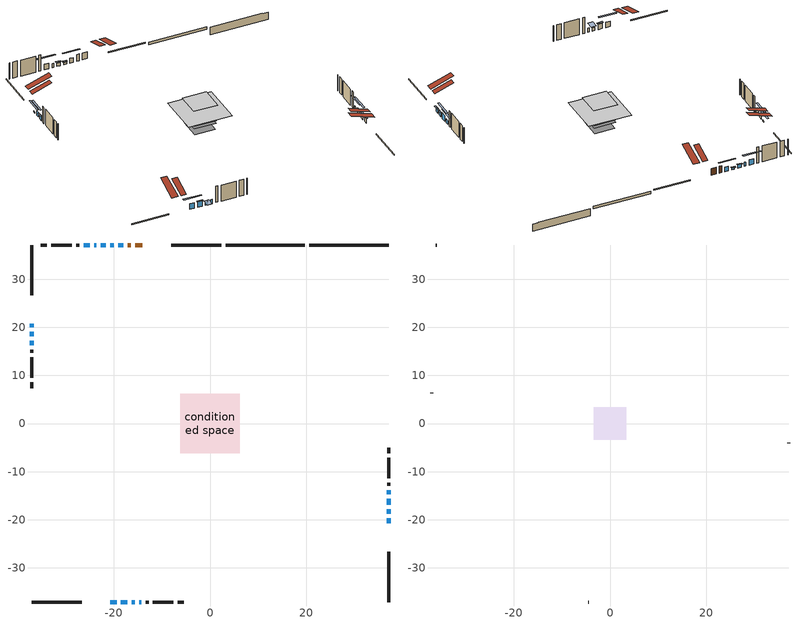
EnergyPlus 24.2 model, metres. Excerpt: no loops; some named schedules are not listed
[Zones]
conditioned space
 floor adiabatic (Floor2 construction): -3.08,-3.08 -3.08,3.08 3.08,3.08 3.08,-3.08 z0.76
 floor adiabatic (AdiabaticFloorConstruction): -6.13,-6.13 -6.13,6.13 6.13,6.13 6.13,-6.13 z3.2
 floor foundation (Slab1 construction): -2.89,-2.89 -2.89,2.89 2.89,2.89 2.89,-2.89 z-1.9
 floor foundation (Slab2 construction): -3.08,-3.08 -3.08,3.08 3.08,3.08 3.08,-3.08 z0
 wall outside (RimJoist1 construction): 2.31,37.09 -8.09,37.09 / -37.09,-37.09 -26.68,-37.09 / -37.09,37.09 -37.09,26.68 / 37.09,-37.09 37.09,-26.68 z0.76:1.06
 wall outside (AdiabaticWallConstruction 1): -14.08,37.09 -15.51,37.09 / -16.43,37.09 -17.14,37.09 z0.76:2.79
 wall outside (AdiabaticWallConstruction): 37.09,-20.7 37.09,-19.73 / 37.09,-18.8 37.09,-17.84 / -37.09,19.09 -37.09,18.12 / -37.09,17.19 -37.09,16.22 z0.76:2.13; -18.06,37.09 -19.03,37.09 z0.76:2.16; -19.96,37.09 -20.78,37.09 z0.76:1.37; -20.7,-37.09 -19.43,-37.09 / -18.5,-37.09 -17.23,-37.09 z0.76:2.41; -21.7,37.09 -22.72,37.09 z0.76:1.78; -37.09,20.7 -37.09,20.01 z0.76:1.12; -23.65,37.09 -24.07,37.09 / -14.71,-37.09 -14.29,-37.09 / 37.09,-14.66 37.09,-13.84 z0.76:1.98; -16.3,-37.09 -15.64,-37.09 z0.76:1.73; 37.09,-16.91 37.09,-15.59 z0.76:2.49; -24.99,37.09 -26.27,37.09 z0.76:2.44
 wall outside (Wall1 construction): -27.19,37.09 -27.78,37.09 / -13.36,-37.09 -12.78,-37.09 / -37.09,15.29 -37.09,14.71 / 37.09,-12.92 37.09,-12.33 z0.76:5.64
 wall outside (Wall2 construction): -28.71,37.09 -32.96,37.09 / -11.85,-37.09 -7.59,-37.09 / -37.09,13.78 -37.09,9.53 / 37.09,-11.4 37.09,-7.15 z0.76:5.64
 wall outside (Wall3 construction): -33.89,37.09 -35.12,37.09 / -6.66,-37.09 -5.44,-37.09 / -37.09,8.6 -37.09,7.37 / 37.09,-6.22 37.09,-4.99 z0.76:5.64
 wall foundation (FoundationWall1 construction): 20.63,37.09,-1.9 20.63,37.09,0.33 35.44,37.09,0.33 35.44,37.09,0.18 37.09,37.09,0.18 37.09,37.09,-1.9
 wall foundation (FoundationWall2 construction): 19.7,37.09 3.24,37.09 z0:0.76
 window (WindowConstruction): 37.09,-20.7 37.09,-19.73 z0.76:2.13
 window (WindowConstruction 6): -18.06,37.09 -19.03,37.09 z0.76:2.16
 window (WindowConstruction 7): -19.96,37.09 -20.77,37.09 z0.76:1.37
 window (WindowConstruction 8): -20.7,-37.09 -19.43,-37.09 z0.76:2.41
 window (WindowConstruction 9): -18.5,-37.09 -17.23,-37.09 z0.76:2.41
 window (WindowConstruction 10): 37.09,-18.8 37.09,-17.84 z0.76:2.13
 window (WindowConstruction 11): -21.7,37.09 -22.72,37.09 z0.76:1.77
 window (WindowConstruction 15): -37.09,20.7 -37.09,20.01 z0.76:1.12
 window (WindowConstruction 1): -37.09,19.08 -37.09,18.12 z0.76:2.13
 window (WindowConstruction 2): -37.09,17.19 -37.09,16.22 z0.76:2.13
 window (WindowConstruction 12): -23.65,37.09 -24.07,37.09 z0.76:1.98
 window (WindowConstruction 13): -16.3,-37.09 -15.64,-37.09 z0.76:1.73
 window (WindowConstruction 14): -14.71,-37.09 -14.29,-37.09 z0.76:1.98
 window (WindowConstruction 3): 37.09,-16.91 37.09,-15.59 z0.76:2.49
 window (WindowConstruction 4): 37.09,-14.66 37.09,-13.84 z0.76:1.98
 window (WindowConstruction 5): -24.99,37.09 -26.27,37.09 z0.76:2.44
 door (Door): -14.08,37.09 -15.51,37.09 z0.76:2.79
 door (Door 1): -16.43,37.09 -17.14,37.09 z0.76:2.79
 ceiling adiabatic (AdiabaticFloorConstruction): 6.13,-6.13 6.13,6.13 -6.13,6.13 -6.13,-6.13 z3.2
 roof outside (Roof2 construction): -13.15,37.09,5.64 -13.15,31.58,7.47 -11.7,31.58,7.47 -11.7,37.09,5.64; -21.63,-37.09,5.64 -21.63,-31.58,7.47 -23.08,-31.58,7.47 -23.08,-37.09,5.64; -37.09,21.63,5.64 -31.58,21.63,7.47 -31.58,23.08,7.47 -37.09,23.08,5.64; 37.09,-21.63,5.64 31.58,-21.63,7.47 31.58,-23.08,7.47 37.09,-23.08,5.64
attic - vented
 floor to conditioned space (Floor1 construction Reversed): -3.4,-3.4 -3.4,3.4 3.4,3.4 3.4,-3.4 z5.64
 wall outside (Wall4 construction): -36.05,37.09 -36.16,37.09 / -4.51,-37.09 -4.39,-37.09 / -37.09,6.44 -37.09,6.33 / 37.09,-4.06 37.09,-3.95 z0.76:5.64
 roof outside (Roof1 construction): -10.77,37.09,5.64 -10.77,30.46,7.85 -9.02,30.46,7.85 -9.02,37.09,5.64; -24.01,-37.09,5.64 -24.01,-30.46,7.85 -25.75,-30.46,7.85 -25.75,-37.09,5.64; -37.09,24.01,5.64 -30.46,24.01,7.85 -30.46,25.75,7.85 -37.09,25.75,5.64; 37.09,-24.01,5.64 30.46,-24.01,7.85 30.46,-25.75,7.85 37.09,-25.75,5.64
shading: 37.09,-19.53 37.09,-20.9 37.5,-20.9 37.5,-19.53 z2.33; -20.97,37.09 -16.13,37.09 -16.13,37.5 -20.97,37.5 z4.09; -20.98,37.09 -19.76,37.09 -19.76,37.5 -20.98,37.5 z1.57; -17.49,-37.09 -22.64,-37.09 -22.64,-37.5 -17.49,-37.5 z4.35; -17.03,-37.09 -18.7,-37.09 -18.7,-37.5 -17.03,-37.5 z2.61; 37.09,-17.64 37.09,-19 37.5,-19 37.5,-17.64 z2.33; -22.92,37.09 -21.5,37.09 -21.5,37.5 -22.92,37.5 z1.98; -37.09,18.07 -37.09,22.64 -37.5,22.64 -37.5,18.07 z3.06; -37.09,16.18 -37.09,21.02 -37.5,21.02 -37.5,16.18 z4.07; -37.09,16.02 -37.09,17.39 -37.5,17.39 -37.5,16.02 z2.33; -15.29,-37.09 -16.65,-37.09 -16.65,-39.12 -15.29,-39.12 z2.08; 37.09,-13.65 37.09,-18.85 37.5,-18.85 37.5,-13.65 z4.43; 37.09,-11.91 37.09,-16.6 37.5,-16.6 37.5,-11.91 z3.92; -28.2,37.09 -23.06,37.09 -23.06,37.5 -28.2,37.5 z4.37
[Building]
Building 1: Terrain=Suburbs
[Site:Location]
London AP_ON: Latitude {deg}=43.03; Longitude {deg}=-81.15; Time Zone {hr}=-5; Elevation {m}=278; Keep Site Location Information=Yes
[Site:GroundTemperature:Shallow]
3.98693, 1.93205, 1.76749, 2.74264, 6.6573, 10.5537, 13.9317, 16.0716, 16.2534, 14.513, 11.2211, 7.44421
[Site:WaterMainsTemperature]
Calculation Method=Schedule; Temperature Schedule=mains temperature schedule
[Material] Roughness=Rough; Thermal Absorptance=0.9
Name | Thickness {m} | Conductivity {W/m-K} | Density {kg/m3} | Specific Heat {J/kg-K} | Solar Absorptance | Visible Absorptance
asphalt or fiberglass shingles | 0.00635 | 0.162714 | 1121.4 | 1465.45 | 0.4 | 0.4
ceiling stud and cavity | 0.1397 | 0.0831627 | 65.682 | 1177.47 | 0.7 | 0.7
concrete 4.0 in. | 0.1016 | 1.803125 | 2242.8 | 837.4 | 0.7 | 0.7
concrete 8.0 in. | 0.2032 | 1.803125 | 2242.8 | 837.4 | 0.7 | 0.7
door material | 0.04445 | 0.053851 | 512.64 | 1214.23 | 0.7 | 0.7
door material 1 | 0.04445 | 0.188738 | 512.64 | 1214.23 | 0.7 | 0.7
exterior vertical ins | 0.00108814 | 0.029427 | 32.04 | 1214.23 | 0.7 | 0.7
floor covering | 0.0127 | 9.015625 | 54.468 | 1339.84 | 0.6 | 0.6
floor covering 1 | 0.0127 | 0.0433444 | 54.468 | 1339.84 | 0.6 | 0.6
floor rigid ins; wall rigid ins | 0.512978 | 0.029427 | 32.04 | 1214.23 | 0.7 | 0.7
floor stud and cavity | 0.0889 | 0.621767 | 50.32683 | 1063.81 | 0.7 | 0.7
floor stud and cavity 1 | 0.1397 | 1.75129 | 37.0049 | 1207.88 | 0.7 | 0.7
furniture material conditioned space 1 | 0.1524 | 0.115458 | 640.8 | 1214.23 | 0.6 | 0.6
gypsum board | 0.00254 | 0.160291 | 801 | 837.4 | 0.6 | 0.6
gypsum board 1 | 0.0127 | 0.160291 | 801 | 837.4 | 0.6 | 0.6
osb sheathing 0.5 in. | 0.0127 | 0.115458 | 512.64 | 1214.23 | 0.7 | 0.7
osb sheathing 0.75 in. | 0.01905 | 0.115458 | 512.64 | 1214.23 | 0.7 | 0.7
rim joist stud and cavity | 0.0508 | 0.194335 | 50.32683 | 1063.81 | 0.6 | 0.6
roof stud and cavity | 0.0889 | 0.696535 | 50.32683 | 1063.81 | 0.7 | 0.7
slab rigid ins | 0.0252857 | 0.029427 | 32.04 | 1214.23 | 0.7 | 0.7
wall stud and cavity | 0.1397 | 1.30083 | 139.0536 | 1170.24 | 0.7 | 0.7
wall stud and cavity 1 | 0.1397 | 1.417 | 139.0536 | 1170.24 | 0.7 | 0.7
wall stud and cavity 2 | 0.0889 | 0.210175 | 50.32683 | 1063.81 | 0.7 | 0.7
wall stud and cavity 3 | 0.0889 | 6.9971 | 50.32683 | 1063.81 | 0.6 | 0.6
wall stud and cavity 4 | 0.0889 | 0.380278 | 52.3479 | 1209.89 | 0.7 | 0.7
wall stud and cavity 5 | 0.0889 | 0.391764 | 83.0341 | 1211.67 | 0.7 | 0.7
wood siding | 0.0254 | 0.102417 | 544.68 | 1172.36 | 0.4 | 0.4
wood siding 1 | 0.00254 | 0.102417 | 544.68 | 1172.36 | 0.4 | 0.4
wood siding 2; wood siding 3; wood siding 4 | 0.0254 | 0.102417 | 544.68 | 1172.36 | 0.7 | 0.7
[WindowMaterial:SimpleGlazingSystem]
Name | U-Factor {W/m2-K} | Solar Heat Gain Coefficient
WindowMaterial | 2.37227 | 0.52
WindowMaterial 1 | 2.84638 | 0.67
WindowMaterial 10 | 3.06726 | 0.34
WindowMaterial 2 | 2.67491 | 0.5
WindowMaterial 3 | 2.367726 | 0.52
WindowMaterial 4 | 2.265522 | 0.38
WindowMaterial 5 | 2.847517 | 0.67
WindowMaterial 6 | 2.95653 | 0.6
WindowMaterial 7 | 2.95483 | 0.57
WindowMaterial 8 | 2.986628 | 0.6
WindowMaterial 9 | 5.43157 | 0.7
[Construction]
AdiabaticFloorConstruction: floor stud and cavity 1, floor rigid ins, osb sheathing 0.75 in., floor covering 1
AdiabaticWallConstruction: wood siding 3, wall rigid ins, wall stud and cavity 4, gypsum board 1
AdiabaticWallConstruction 1: wood siding 4, wall rigid ins, wall stud and cavity 4, gypsum board 1
Door: door material
Door 1: door material 1
Floor1 construction Reversed: gypsum board 1, ceiling stud and cavity
Floor2 construction: floor stud and cavity, floor covering
FoundationWall1 construction; FoundationWall2 construction: concrete 8.0 in.
furniture construction conditioned space 1: furniture material conditioned space 1
PartitionWallConstruction: gypsum board 1, wall stud and cavity 5, gypsum board 1
RimJoist1 construction: wood siding 2, rim joist stud and cavity
Roof1 construction: asphalt or fiberglass shingles
Roof2 construction: asphalt or fiberglass shingles, roof stud and cavity, gypsum board
Slab1 construction: concrete 4.0 in.
Slab2 construction: slab rigid ins, concrete 4.0 in.
Wall1 construction: wood siding, osb sheathing 0.5 in., wall stud and cavity, gypsum board 1
Wall2 construction: wood siding, osb sheathing 0.5 in., wall stud and cavity 1, gypsum board 1
Wall3 construction: wood siding 1, wall stud and cavity 2, gypsum board
Wall4 construction: wood siding 1, wall stud and cavity 3
WindowConstruction; WindowConstruction 1; WindowConstruction 10; WindowConstruction 2: WindowMaterial
WindowConstruction 11: WindowMaterial 7
WindowConstruction 12; WindowConstruction 14: WindowMaterial 8
WindowConstruction 13: WindowMaterial 9
WindowConstruction 15: WindowMaterial 10
WindowConstruction 3; WindowConstruction 5: WindowMaterial 1
WindowConstruction 4: WindowMaterial 2
WindowConstruction 6: WindowMaterial 3
WindowConstruction 7: WindowMaterial 4
WindowConstruction 8: WindowMaterial 5
WindowConstruction 9: WindowMaterial 6
[Zone] Multiplier=1; Part of Total Floor Area=Yes
Name | Volume {m3}
attic - vented | 16.5935
conditioned space | 354.2
[Space]
Name | Zone | Volume {m3}
attic - vented 1 | attic - vented | 16.5935
conditioned space 1 | conditioned space | 354.2
[ZoneInfiltration:EffectiveLeakageArea]
infil attic - vented 1: Zone or Space=attic - vented 1; Schedule=Always On Discrete; Effective Air Leakage Area {cm2}=2019.49; Stack Coefficient=0.000492713; Wind Coefficient=1.49974e-05
[ZoneMixing]
whole house fan mix: Zone or Space=attic - vented; Schedule=Always On Continuous; Design Flow Rate Calculation Method=Flow/Zone; Design Flow Rate {m3/s}=0; Source Zone or Space=conditioned space
[SurfaceProperty:ExposedFoundationPerimeter] Exposed Perimeter Calculation Method=TotalExposedPerimeter; Total Exposed Perimeter {m}=16.459
Slab1; Slab2
[InternalMass] Zone or ZoneList=conditioned space; Space or SpaceList=conditioned space 1
Name | Construction | Surface Area {m2}
furniture mass conditioned space 1 | furniture construction conditioned space 1 | 103.852
partition wall mass | PartitionWallConstruction | 221.79
[Lights]
interior lighting: Zone or ZoneList or Space or SpaceList=conditioned space 1; Schedule=interior lighting schedule; Design Level Calculation Method=LightingLevel; Lighting Level {W}=343.2; Return Air Fraction=0; Fraction Radiant=0.6; Fraction Visible=0.2; Fraction Replaceable=1
[People]
occupants: Zone or ZoneList or Space or SpaceList=conditioned space 1; Number of People Schedule=occupants schedule; Number of People Calculation Method=People; Number of People=3; Fraction Radiant=0.314171; Sensible Heat Fraction=0.56303; Activity Level Schedule=occupants activity schedule; Carbon Dioxide Generation Rate {m3/s-W}=0; Enable ASHRAE 55 Comfort Warnings=No; Mean Radiant Temperature Calculation Type=EnclosureAveraged
[ElectricEquipment] Zone or ZoneList or Space or SpaceList=conditioned space 1; Design Level Calculation Method=EquipmentLevel
Name | Schedule | Design Level {W} | Fraction Latent | Fraction Radiant | Fraction Lost
clothes dryer | clothes dryer schedule | 140.772 | 0.015 | 0.081 | 0.85
clothes washer | clothes washer schedule | 32.1985 | 0.03 | 0.162 | 0.7
cooking range | cooking range schedule | 215.147 | 0.08 | 0.432 | 0.2
dishwasher | dishwasher schedule | 66.8632 | 0.3 | 0.18 | 0.4
fridge | fridge schedule | 72.9452 | 0 | 0.6 | 0
mech vent bath fan 0 | mech vent bath fan 0 schedule | 50.2 | 0 | 0 | 1
mech vent house fan | mech vent house fan schedule | 0 | 0 | 0 | 1
mech vent house fan cfis | mech vent house fan cfis schedule | 0 | 0 | 0 | 0
misc plug loads | misc plug loads schedule | 494.7 | 0.045 | 0.513 | 0.1
whole house fan | Always On Discrete | 0 | 0 | 0 | 1
[OtherEquipment] Zone or ZoneList or Space or SpaceList=conditioned space 1; Design Level Calculation Method=EquipmentLevel
Name | Fuel Type | Schedule | Design Level {W} | Fraction Latent | Fraction Radiant | Fraction Lost
clothes dryer 1 | Electricity | clothes dryer schedule | 0 | 0.015 | 0.081 | 0.85
cooking range 1 | Electricity | cooking range schedule | 0 | 0.08 | 0.432 | 0.2
general water use latent | None | general water use schedule | 62.594 | 1 | 0 | 0
general water use sensible | None | general water use schedule | -61.6891 | 0 | 0.6 | 0
mech vent house fan latent load | None | Always On Discrete | 0 | 1 | 0 | 0
mech vent house fan sensible load | None | Always On Discrete | 0 | 0 | 0 | 0
water heater energy adjustment1 | NaturalGas | Always On Discrete | 0.01 | 0 | 0 | 1
[ZoneInfiltration:DesignFlowRate] Zone or ZoneList or Space or SpaceList=conditioned space 1; Schedule=Always On Discrete; Design Flow Rate Calculation Method=Flow/Zone; Design Flow Rate {m3/s}=0
infil flow; natural vent flow; whole house fan flow
[Foundation:Kiva] Initial Indoor Air Temperature {C}=18; Wall Depth Below Slab {m}=0.2032
Name | Wall Height Above Grade {m} | Custom Block Material Name 1 | Custom Block Depth 1 {m} | Custom Block X Position 1 {m} | Custom Block Z Position 1 {m}
Foundation Kiva 1 | 0.330007
Foundation Kiva 2 | 0.759988 | exterior vertical ins | 0.759988 | 0.2032 | 0
[Foundation:Kiva:Settings]
Soil Conductivity {W/m-K}=0.849921; Soil Density {kg/m3}=1842.3; Soil Specific Heat {J/kg-K}=418.7; Ground Solar Absorptivity=0.9; Ground Thermal Absorptivity=0.9; Ground Surface Roughness {m}=0.03; Far-Field Width {m}=40; Deep-Ground Boundary Condition=ZeroFlux; Deep-Ground Depth {m}=40; Minimum Cell Dimension {m}=0.2; Maximum Cell Growth Coefficient=3; Simulation Timestep=Timestep
[Exterior:Lights]
exterior lighting: Schedule=exterior lighting schedule; Design Level {W}=75.6
[Schedule:Constant]
Name | Hourly Value
Always On Continuous; mech vent house fan schedule; mech vent house fan cfis schedule; Always On Discrete | 1
occupants activity schedule | 117.228
fridge schedule | 0
[Schedule:Week:Daily]
interior lighting schedule Week Rule - Jan1-Jan27: interior lighting schedule day, interior lighting schedule day, interior lighting schedule day, interior lighting schedule day, interior lighting schedule day, interior lighting schedule day, interior lighting schedule day, interior lighting schedule default day, interior lighting schedule default day, interior lighting schedule default day, interior lighting schedule default day, interior lighting schedule default day
interior lighting schedule Week Rule - Jan28-Feb3: interior lighting schedule day, interior lighting schedule day, interior lighting schedule day, interior lighting schedule day, interior lighting schedule day 1, interior lighting schedule day 1, interior lighting schedule day 1, interior lighting schedule default day, interior lighting schedule default day, interior lighting schedule default day, interior lighting schedule default day, interior lighting schedule default day
interior lighting schedule Week Rule - Feb4-Feb24: interior lighting schedule day 1, interior lighting schedule day 1, interior lighting schedule day 1, interior lighting schedule day 1, interior lighting schedule day 1, interior lighting schedule day 1, interior lighting schedule day 1, interior lighting schedule default day, interior lighting schedule default day, interior lighting schedule default day, interior lighting schedule default day, interior lighting schedule default day
interior lighting schedule Week Rule - Feb25-Mar3: interior lighting schedule day 1, interior lighting schedule day 1, interior lighting schedule day 1, interior lighting schedule day 1, interior lighting schedule day 2, interior lighting schedule day 2, interior lighting schedule day 2, interior lighting schedule default day, interior lighting schedule default day, interior lighting schedule default day, interior lighting schedule default day, interior lighting schedule default day
interior lighting schedule Week Rule - Mar4-Mar31: interior lighting schedule day 2, interior lighting schedule day 2, interior lighting schedule day 2, interior lighting schedule day 2, interior lighting schedule day 2, interior lighting schedule day 2, interior lighting schedule day 2, interior lighting schedule default day, interior lighting schedule default day, interior lighting schedule default day, interior lighting schedule default day, interior lighting schedule default day
interior lighting schedule Week Rule - Apr1-Apr28: interior lighting schedule day 3, interior lighting schedule day 3, interior lighting schedule day 3, interior lighting schedule day 3, interior lighting schedule day 3, interior lighting schedule day 3, interior lighting schedule day 3, interior lighting schedule default day, interior lighting schedule default day, interior lighting schedule default day, interior lighting schedule default day, interior lighting schedule default day
interior lighting schedule Week Rule - Apr29-May5: interior lighting schedule day 3, interior lighting schedule day 3, interior lighting schedule day 4, interior lighting schedule day 4, interior lighting schedule day 4, interior lighting schedule day 4, interior lighting schedule day 4, interior lighting schedule default day, interior lighting schedule default day, interior lighting schedule default day, interior lighting schedule default day, interior lighting schedule default day
interior lighting schedule Week Rule - May6-May26: interior lighting schedule day 4, interior lighting schedule day 4, interior lighting schedule day 4, interior lighting schedule day 4, interior lighting schedule day 4, interior lighting schedule day 4, interior lighting schedule day 4, interior lighting schedule default day, interior lighting schedule default day, interior lighting schedule default day, interior lighting schedule default day, interior lighting schedule default day
interior lighting schedule Week Rule - May27-Jun2: interior lighting schedule day 4, interior lighting schedule day 4, interior lighting schedule day 4, interior lighting schedule day 4, interior lighting schedule day 4, interior lighting schedule day 5, interior lighting schedule day 5, interior lighting schedule default day, interior lighting schedule default day, interior lighting schedule default day, interior lighting schedule default day, interior lighting schedule default day
interior lighting schedule Week Rule - Jun3-Jun30: interior lighting schedule day 5, interior lighting schedule day 5, interior lighting schedule day 5, interior lighting schedule day 5, interior lighting schedule day 5, interior lighting schedule day 5, interior lighting schedule day 5, interior lighting schedule default day, interior lighting schedule default day, interior lighting schedule default day, interior lighting schedule default day, interior lighting schedule default day
interior lighting schedule Week Rule - Jul1-Jul28: interior lighting schedule day 6, interior lighting schedule day 6, interior lighting schedule day 6, interior lighting schedule day 6, interior lighting schedule day 6, interior lighting schedule day 6, interior lighting schedule day 6, interior lighting schedule default day, interior lighting schedule default day, interior lighting schedule default day, interior lighting schedule default day, interior lighting schedule default day
interior lighting schedule Week Rule - Jul29-Aug4: interior lighting schedule day 6, interior lighting schedule day 6, interior lighting schedule day 6, interior lighting schedule day 7, interior lighting schedule day 7, interior lighting schedule day 7, interior lighting schedule day 7, interior lighting schedule default day, interior lighting schedule default day, interior lighting schedule default day, interior lighting schedule default day, interior lighting schedule default day
interior lighting schedule Week Rule - Aug5-Aug25: interior lighting schedule day 7, interior lighting schedule day 7, interior lighting schedule day 7, interior lighting schedule day 7, interior lighting schedule day 7, interior lighting schedule day 7, interior lighting schedule day 7, interior lighting schedule default day, interior lighting schedule default day, interior lighting schedule default day, interior lighting schedule default day, interior lighting schedule default day
interior lighting schedule Week Rule - Aug26-Sep1: interior lighting schedule day 7, interior lighting schedule day 7, interior lighting schedule day 7, interior lighting schedule day 7, interior lighting schedule day 7, interior lighting schedule day 7, interior lighting schedule day 8, interior lighting schedule default day, interior lighting schedule default day, interior lighting schedule default day, interior lighting schedule default day, interior lighting schedule default day
interior lighting schedule Week Rule - Sep2-Sep29: interior lighting schedule day 8, interior lighting schedule day 8, interior lighting schedule day 8, interior lighting schedule day 8, interior lighting schedule day 8, interior lighting schedule day 8, interior lighting schedule day 8, interior lighting schedule default day, interior lighting schedule default day, interior lighting schedule default day, interior lighting schedule default day, interior lighting schedule default day
interior lighting schedule Week Rule - Sep30-Oct6: interior lighting schedule day 8, interior lighting schedule day 9, interior lighting schedule day 9, interior lighting schedule day 9, interior lighting schedule day 9, interior lighting schedule day 9, interior lighting schedule day 9, interior lighting schedule default day, interior lighting schedule default day, interior lighting schedule default day, interior lighting schedule default day, interior lighting schedule default day
interior lighting schedule Week Rule - Oct7-Oct27: interior lighting schedule day 9, interior lighting schedule day 9, interior lighting schedule day 9, interior lighting schedule day 9, interior lighting schedule day 9, interior lighting schedule day 9, interior lighting schedule day 9, interior lighting schedule default day, interior lighting schedule default day, interior lighting schedule default day, interior lighting schedule default day, interior lighting schedule default day
interior lighting schedule Week Rule - Oct28-Nov3: interior lighting schedule day 9, interior lighting schedule day 9, interior lighting schedule day 9, interior lighting schedule day 9, interior lighting schedule day 10, interior lighting schedule day 10, interior lighting schedule day 10, interior lighting schedule default day, interior lighting schedule default day, interior lighting schedule default day, interior lighting schedule default day, interior lighting schedule default day
interior lighting schedule Week Rule - Nov4-Nov24: interior lighting schedule day 10, interior lighting schedule day 10, interior lighting schedule day 10, interior lighting schedule day 10, interior lighting schedule day 10, interior lighting schedule day 10, interior lighting schedule day 10, interior lighting schedule default day, interior lighting schedule default day, interior lighting schedule default day, interior lighting schedule default day, interior lighting schedule default day
interior lighting schedule Week Rule - Nov25-Dec1: interior lighting schedule day 10, interior lighting schedule day 10, interior lighting schedule day 10, interior lighting schedule day 10, interior lighting schedule day 10, interior lighting schedule day 10, interior lighting schedule day 11, interior lighting schedule default day, interior lighting schedule default day, interior lighting schedule default day, interior lighting schedule default day, interior lighting schedule default day
interior lighting schedule Week Rule - Dec2-Dec31: interior lighting schedule day 11, interior lighting schedule day 11, interior lighting schedule day 11, interior lighting schedule day 11, interior lighting schedule day 11, interior lighting schedule day 11, interior lighting schedule day 11, interior lighting schedule default day, interior lighting schedule default day, interior lighting schedule default day, interior lighting schedule default day, interior lighting schedule default day
occupants schedule Week Rule - Jan1-Dec31: occupants schedule day, occupants schedule day, occupants schedule day, occupants schedule day, occupants schedule day, occupants schedule day, occupants schedule day, occupants schedule default day, occupants schedule default day, occupants schedule default day, occupants schedule default day, occupants schedule default day
clothes dryer schedule Week Rule - Jan1-Dec31: clothes dryer schedule day, clothes dryer schedule day, clothes dryer schedule day, clothes dryer schedule day, clothes dryer schedule day, clothes dryer schedule day, clothes dryer schedule day, clothes dryer schedule default day, clothes dryer schedule default day, clothes dryer schedule default day, clothes dryer schedule default day, clothes dryer schedule default day
clothes washer schedule Week Rule - Jan1-Dec31: clothes washer schedule day, clothes washer schedule day, clothes washer schedule day, clothes washer schedule day, clothes washer schedule day, clothes washer schedule day, clothes washer schedule day, clothes washer schedule default day, clothes washer schedule default day, clothes washer schedule default day, clothes washer schedule default day, clothes washer schedule default day
cooking range schedule Week Rule - Jan1-Dec31: cooking range schedule day, cooking range schedule day, cooking range schedule day, cooking range schedule day, cooking range schedule day, cooking range schedule day, cooking range schedule day, cooking range schedule default day, cooking range schedule default day, cooking range schedule default day, cooking range schedule default day, cooking range schedule default day
dishwasher schedule Week Rule - Jan1-Dec31: dishwasher schedule day, dishwasher schedule day, dishwasher schedule day, dishwasher schedule day, dishwasher schedule day, dishwasher schedule day, dishwasher schedule day, dishwasher schedule default day, dishwasher schedule default day, dishwasher schedule default day, dishwasher schedule default day, dishwasher schedule default day
mech vent bath fan 0 schedule Week Rule - Jan1-Dec31: mech vent bath fan 0 schedule day, mech vent bath fan 0 schedule day, mech vent bath fan 0 schedule day, mech vent bath fan 0 schedule day, mech vent bath fan 0 schedule day, mech vent bath fan 0 schedule day, mech vent bath fan 0 schedule day, mech vent bath fan 0 schedule default day, mech vent bath fan 0 schedule default day, mech vent bath fan 0 schedule default day, mech vent bath fan 0 schedule default day, mech vent bath fan 0 schedule default day
misc plug loads schedule Week Rule - Jan1-Dec31: misc plug loads schedule day, misc plug loads schedule day, misc plug loads schedule day, misc plug loads schedule day, misc plug loads schedule day, misc plug loads schedule day, misc plug loads schedule day, misc plug loads schedule default day, misc plug loads schedule default day, misc plug loads schedule default day, misc plug loads schedule default day, misc plug loads schedule default day
general water use schedule Week Rule - Jan1-Dec31: general water use schedule day, general water use schedule day, general water use schedule day, general water use schedule day, general water use schedule day, general water use schedule day, general water use schedule day, general water use schedule default day, general water use schedule default day, general water use schedule default day, general water use schedule default day, general water use schedule default day
exterior lighting schedule Week Rule - Jan1-Jan27: exterior lighting schedule day, exterior lighting schedule day, exterior lighting schedule day, exterior lighting schedule day, exterior lighting schedule day, exterior lighting schedule day, exterior lighting schedule day, exterior lighting schedule default day, exterior lighting schedule default day, exterior lighting schedule default day, exterior lighting schedule default day, exterior lighting schedule default day
exterior lighting schedule Week Rule - Jan28-Feb3: exterior lighting schedule day, exterior lighting schedule day, exterior lighting schedule day, exterior lighting schedule day, exterior lighting schedule day 1, exterior lighting schedule day 1, exterior lighting schedule day 1, exterior lighting schedule default day, exterior lighting schedule default day, exterior lighting schedule default day, exterior lighting schedule default day, exterior lighting schedule default day
exterior lighting schedule Week Rule - Feb4-Feb24: exterior lighting schedule day 1, exterior lighting schedule day 1, exterior lighting schedule day 1, exterior lighting schedule day 1, exterior lighting schedule day 1, exterior lighting schedule day 1, exterior lighting schedule day 1, exterior lighting schedule default day, exterior lighting schedule default day, exterior lighting schedule default day, exterior lighting schedule default day, exterior lighting schedule default day
exterior lighting schedule Week Rule - Feb25-Mar3: exterior lighting schedule day 1, exterior lighting schedule day 1, exterior lighting schedule day 1, exterior lighting schedule day 1, exterior lighting schedule day 2, exterior lighting schedule day 2, exterior lighting schedule day 2, exterior lighting schedule default day, exterior lighting schedule default day, exterior lighting schedule default day, exterior lighting schedule default day, exterior lighting schedule default day
exterior lighting schedule Week Rule - Mar4-Mar31: exterior lighting schedule day 2, exterior lighting schedule day 2, exterior lighting schedule day 2, exterior lighting schedule day 2, exterior lighting schedule day 2, exterior lighting schedule day 2, exterior lighting schedule day 2, exterior lighting schedule default day, exterior lighting schedule default day, exterior lighting schedule default day, exterior lighting schedule default day, exterior lighting schedule default day
exterior lighting schedule Week Rule - Apr1-Apr28: exterior lighting schedule day 3, exterior lighting schedule day 3, exterior lighting schedule day 3, exterior lighting schedule day 3, exterior lighting schedule day 3, exterior lighting schedule day 3, exterior lighting schedule day 3, exterior lighting schedule default day, exterior lighting schedule default day, exterior lighting schedule default day, exterior lighting schedule default day, exterior lighting schedule default day
exterior lighting schedule Week Rule - Apr29-May5: exterior lighting schedule day 3, exterior lighting schedule day 3, exterior lighting schedule day 4, exterior lighting schedule day 4, exterior lighting schedule day 4, exterior lighting schedule day 4, exterior lighting schedule day 4, exterior lighting schedule default day, exterior lighting schedule default day, exterior lighting schedule default day, exterior lighting schedule default day, exterior lighting schedule default day
exterior lighting schedule Week Rule - May6-May26: exterior lighting schedule day 4, exterior lighting schedule day 4, exterior lighting schedule day 4, exterior lighting schedule day 4, exterior lighting schedule day 4, exterior lighting schedule day 4, exterior lighting schedule day 4, exterior lighting schedule default day, exterior lighting schedule default day, exterior lighting schedule default day, exterior lighting schedule default day, exterior lighting schedule default day
exterior lighting schedule Week Rule - May27-Jun2: exterior lighting schedule day 4, exterior lighting schedule day 4, exterior lighting schedule day 4, exterior lighting schedule day 4, exterior lighting schedule day 4, exterior lighting schedule day 5, exterior lighting schedule day 5, exterior lighting schedule default day, exterior lighting schedule default day, exterior lighting schedule default day, exterior lighting schedule default day, exterior lighting schedule default day
exterior lighting schedule Week Rule - Jun3-Jun30: exterior lighting schedule day 5, exterior lighting schedule day 5, exterior lighting schedule day 5, exterior lighting schedule day 5, exterior lighting schedule day 5, exterior lighting schedule day 5, exterior lighting schedule day 5, exterior lighting schedule default day, exterior lighting schedule default day, exterior lighting schedule default day, exterior lighting schedule default day, exterior lighting schedule default day
exterior lighting schedule Week Rule - Jul1-Jul28: exterior lighting schedule day 6, exterior lighting schedule day 6, exterior lighting schedule day 6, exterior lighting schedule day 6, exterior lighting schedule day 6, exterior lighting schedule day 6, exterior lighting schedule day 6, exterior lighting schedule default day, exterior lighting schedule default day, exterior lighting schedule default day, exterior lighting schedule default day, exterior lighting schedule default day
exterior lighting schedule Week Rule - Jul29-Aug4: exterior lighting schedule day 6, exterior lighting schedule day 6, exterior lighting schedule day 6, exterior lighting schedule day 7, exterior lighting schedule day 7, exterior lighting schedule day 7, exterior lighting schedule day 7, exterior lighting schedule default day, exterior lighting schedule default day, exterior lighting schedule default day, exterior lighting schedule default day, exterior lighting schedule default day
[Schedule:Year]
interior lighting schedule: interior lighting schedule Week Rule - Jan1-Jan27, 1, 1, 1, 27, interior lighting schedule Week Rule - Jan28-Feb3, 1, 28, 2, 3, interior lighting schedule Week Rule - Feb4-Feb24, 2, 4, 2, 24, interior lighting schedule Week Rule - Feb25-Mar3, 2, 25, 3, 3, interior lighting schedule Week Rule - Mar4-Mar31, 3, 4, 3, 31, interior lighting schedule Week Rule - Apr1-Apr28, 4, 1, 4, 28, interior lighting schedule Week Rule - Apr29-May5, 4, 29, 5, 5, interior lighting schedule Week Rule - May6-May26, 5, 6, 5, 26, interior lighting schedule Week Rule - May27-Jun2, 5, 27, 6, 2, interior lighting schedule Week Rule - Jun3-Jun30, 6, 3, 6, 30, interior lighting schedule Week Rule - Jul1-Jul28, 7, 1, 7, 28, interior lighting schedule Week Rule - Jul29-Aug4, 7, 29, 8, 4, interior lighting schedule Week Rule - Aug5-Aug25, 8, 5, 8, 25, interior lighting schedule Week Rule - Aug26-Sep1, 8, 26, 9, 1, interior lighting schedule Week Rule - Sep2-Sep29, 9, 2, 9, 29, interior lighting schedule Week Rule - Sep30-Oct6, 9, 30, 10, 6, interior lighting schedule Week Rule - Oct7-Oct27, 10, 7, 10, 27, interior lighting schedule Week Rule - Oct28-Nov3, 10, 28, 11, 3, interior lighting schedule Week Rule - Nov4-Nov24, 11, 4, 11, 24, interior lighting schedule Week Rule - Nov25-Dec1, 11, 25, 12, 1, interior lighting schedule Week Rule - Dec2-Dec31, 12, 2, 12, 31
occupants schedule: occupants schedule Week Rule - Jan1-Dec31, 1, 1, 12, 31
clothes dryer schedule: clothes dryer schedule Week Rule - Jan1-Dec31, 1, 1, 12, 31
clothes washer schedule: clothes washer schedule Week Rule - Jan1-Dec31, 1, 1, 12, 31
cooking range schedule: cooking range schedule Week Rule - Jan1-Dec31, 1, 1, 12, 31
dishwasher schedule: dishwasher schedule Week Rule - Jan1-Dec31, 1, 1, 12, 31
mech vent bath fan 0 schedule: mech vent bath fan 0 schedule Week Rule - Jan1-Dec31, 1, 1, 12, 31
misc plug loads schedule: misc plug loads schedule Week Rule - Jan1-Dec31, 1, 1, 12, 31
general water use schedule: general water use schedule Week Rule - Jan1-Dec31, 1, 1, 12, 31
exterior lighting schedule: exterior lighting schedule Week Rule - Jan1-Jan27, 1, 1, 1, 27, exterior lighting schedule Week Rule - Jan28-Feb3, 1, 28, 2, 3, exterior lighting schedule Week Rule - Feb4-Feb24, 2, 4, 2, 24, exterior lighting schedule Week Rule - Feb25-Mar3, 2, 25, 3, 3, exterior lighting schedule Week Rule - Mar4-Mar31, 3, 4, 3, 31, exterior lighting schedule Week Rule - Apr1-Apr28, 4, 1, 4, 28, exterior lighting schedule Week Rule - Apr29-May5, 4, 29, 5, 5, exterior lighting schedule Week Rule - May6-May26, 5, 6, 5, 26, exterior lighting schedule Week Rule - May27-Jun2, 5, 27, 6, 2, exterior lighting schedule Week Rule - Jun3-Jun30, 6, 3, 6, 30, exterior lighting schedule Week Rule - Jul1-Jul28, 7, 1, 7, 28, exterior lighting schedule Week Rule - Jul29-Aug4, 7, 29, 8, 4, exterior lighting schedule Week Rule - Aug5-Aug25, 8, 5, 8, 25, exterior lighting schedule Week Rule - Aug26-Sep1, 8, 26, 9, 1, exterior lighting schedule Week Rule - Sep2-Sep29, 9, 2, 9, 29, exterior lighting schedule Week Rule - Sep30-Oct6, 9, 30, 10, 6, exterior lighting schedule Week Rule - Oct7-Oct27, 10, 7, 10, 27, exterior lighting schedule Week Rule - Oct28-Nov3, 10, 28, 11, 3, exterior lighting schedule Week Rule - Nov4-Nov24, 11, 4, 11, 24, exterior lighting schedule Week Rule - Nov25-Dec1, 11, 25, 12, 1, exterior lighting schedule Week Rule - Dec2-Dec31, 12, 2, 12, 31
[Schedule:Compact]
mains temperature schedule: Through: 01/01, For: AllDays, Until: 24:00, 7.96722, Through: 01/02, For: AllDays, Until: 24:00, 7.89722, Through: 01/03, For: AllDays, Until: 24:00, 7.82778, Through: 01/04, For: AllDays, Until: 24:00, 7.76, Through: 01/05, For: AllDays, Until: 24:00, 7.69333, Through: 01/06, For: AllDays, Until: 24:00, 7.62778, Through: 01/07, For: AllDays, Until: 24:00, 7.56389, Through: 01/08, For: AllDays, Until: 24:00, 7.50167, Through: 01/09, For: AllDays, Until: 24:00, 7.44056, Through: 01/10, For: AllDays, Until: 24:00, 7.38056, Through: 01/11, For: AllDays, Until: 24:00, 7.32222, Through: 01/12, For: AllDays, Until: 24:00, 7.26556, Through: 01/13, For: AllDays, Until: 24:00, 7.21, Through: 01/14, For: AllDays, Until: 24:00, 7.15556, Through: 01/15, For: AllDays, Until: 24:00, 7.10333, Through: 01/16, For: AllDays, Until: 24:00, 7.05222, Through: 01/17, For: AllDays, Until: 24:00, 7.00278, Through: 01/18, For: AllDays, Until: 24:00, 6.955, Through: 01/19, For: AllDays, Until: 24:00, 6.90833, Through: 01/20, For: AllDays, Until: 24:00, 6.86389, Through: 01/21, For: AllDays, Until: 24:00, 6.82056, Through: 01/22, For: AllDays, Until: 24:00, 6.77889, Through: 01/23, For: AllDays, Until: 24:00, 6.73889, Through: 01/24, For: AllDays, Until: 24:00, 6.7, Through: 01/25, For: AllDays, Until: 24:00, 6.66333, Through: 01/26, For: AllDays, Until: 24:00, 6.62833, Through: 01/27, For: AllDays, Until: 24:00, 6.59444, Through: 01/28, For: AllDays, Until: 24:00, 6.56278, Through: 01/29, For: AllDays, Until: 24:00, 6.53222, Through: 01/30, For: AllDays, Until: 24:00, 6.50389, Through: 01/31, For: AllDays, Until: 24:00, 6.47722, Through: 02/01, For: AllDays, Until: 24:00, 6.45167, Through: 02/02, For: AllDays, Until: 24:00, 6.42833, Through: 02/03, For: AllDays, Until: 24:00, 6.40667, Through: 02/04, For: AllDays, Until: 24:00, 6.38611, Through: 02/05, For: AllDays, Until: 24:00, 6.36778, Through: 02/06, For: AllDays, Until: 24:00, 6.35111, Through: 02/07, For: AllDays, Until: 24:00, 6.33611, Through: 02/08, For: AllDays, Until: 24:00, 6.32333, Through: 02/09, For: AllDays, Until: 24:00, 6.31167, Through: 02/10, For: AllDays, Until: 24:00, 6.30222, Through: 02/11, For: AllDays, Until: 24:00, 6.29389, Through: 02/12, For: AllDays, Until: 24:00, 6.28778, Through: 02/13, For: AllDays, Until: 24:00, 6.28333, Through: 02/14, For: AllDays, Until: 24:00, 6.28056, Through: 02/15, For: AllDays, Until: 24:00, 6.27944, Through: 02/16, For: AllDays, Until: 24:00, 6.28, Through: 02/17, For: AllDays, Until: 24:00, 6.28278, Through: 02/18, For: AllDays, Until: 24:00, 6.28722, Through: 02/19, For: AllDays, Until: 24:00, 6.29278, Through: 02/20, For: AllDays, Until: 24:00, 6.30056, Through: 02/21, For: AllDays, Until: 24:00, 6.31, Through: 02/22, For: AllDays, Until: 24:00, 6.32111, Through: 02/23, For: AllDays, Until: 24:00, 6.33444, Through: 02/24, For: AllDays, Until: 24:00, 6.34889, Through: 02/25, For: AllDays, Until: 24:00, 6.36556, Through: 02/26, For: AllDays, Until: 24:00, 6.38333, Through: 02/27, For: AllDays, Until: 24:00, 6.40333, Through: 02/28, For: AllDays, Until: 24:00, 6.425, Through: 03/01, For: AllDays, Until: 24:00, 6.44833, Through: 03/02, For: AllDays, Until: 24:00, 6.47278, Through: 03/03, For: AllDays, Until: 24:00, 6.49944, Through: 03/04, For: AllDays, Until: 24:00, 6.52778, Through: 03/05, For: AllDays, Until: 24:00, 6.55778, Through: 03/06, For: AllDays, Until: 24:00, 6.58944, Through: 03/07, For: AllDays, Until: 24:00, 6.62278, Through: 03/08, For: AllDays, Until: 24:00, 6.65778, Through: 03/09, For: AllDays, Until: 24:00, 6.69444, Through: 03/10, For: AllDays, Until: 24:00, 6.73278, Through: 03/11, For: AllDays, Until: 24:00, 6.77278, Through: 03/12, For: AllDays, Until: 24:00, 6.81389, Through: 03/13, For: AllDays, Until: 24:00, 6.85722, Through: 03/14, For: AllDays, Until: 24:00, 6.90167, Through: 03/15, For: AllDays, Until: 24:00, 6.94778, Through: 03/16, For: AllDays, Until: 24:00, 6.99556, Through: 03/17, For: AllDays, Until: 24:00, 7.045, Through: 03/18, For: AllDays, Until: 24:00, 7.09556, Through: 03/19, For: AllDays, Until: 24:00, 7.14778, Through: 03/20, For: AllDays, Until: 24:00, 7.20167, Through: 03/21, For: AllDays, Until: 24:00, 7.25667, Through: 03/22, For: AllDays, Until: 24:00, 7.31333, Through: 03/23, For: AllDays, Until: 24:00, 7.37167, Through: 03/24, For: AllDays, Until: 24:00, 7.43111, Through: 03/25, For: AllDays, Until: 24:00, 7.49222, Through: 03/26, For: AllDays, Until: 24:00, 7.55444, Through: 03/27, For: AllDays, Until: 24:00, 7.61833, Through: 03/28, For: AllDays, Until: 24:00, 7.68333, Through: 03/29, For: AllDays, Until: 24:00, 7.74944, Through: 03/30, For: AllDays, Until: 24:00, 7.81722, Through: 03/31, For: AllDays, Until: 24:00, 7.88667, Through: 04/01, For: AllDays, Until: 24:00, 7.95667, Through: 04/02, For: AllDays, Until: 24:00, 8.02833, Through: 04/03, For: AllDays, Until: 24:00, 8.10111, Through: 04/04, For: AllDays, Until: 24:00, 8.175, Through: 04/05, For: AllDays, Until: 24:00, 8.25, Through: 04/06, For: AllDays, Until: 24:00, 8.32667, Through: 04/07, For: AllDays, Until: 24:00, 8.40389, Through: 04/08, For: AllDays, Until: 24:00, 8.48278, Through: 04/09, For: AllDays, Until: 24:00, 8.56222, Through: 04/10, For: AllDays, Until: 24:00, 8.64278, Through: 04/11, For: AllDays, Until: 24:00, 8.725, Through: 04/12, For: AllDays, Until: 24:00, 8.80778, Through: 04/13, For: AllDays, Until: 24:00, 8.89167, Through: 04/14, For: AllDays, Until: 24:00, 8.97611, Through: 04/15, For: AllDays, Until: 24:00, 9.06167, Through: 04/16, For: AllDays, Until: 24:00, 9.14833, Through: 04/17, For: AllDays, Until: 24:00, 9.23611, Through: 04/18, For: AllDays, Until: 24:00, 9.32444, Through: 04/19, For: AllDays, Until: 24:00, 9.41389, Through: 04/20, For: AllDays, Until: 24:00, 9.50389, Through: 04/21, For: AllDays, Until: 24:00, 9.595, Through: 04/22, For: AllDays, Until: 24:00, 9.68667, Through: 04/23, For: AllDays, Until: 24:00, 9.77889, Through: 04/24, For: AllDays, Until: 24:00, 9.87222, Through: 04/25, For: AllDays, Until: 24:00, 9.96556, Through: 04/26, For: AllDays, Until: 24:00, 10.06, Through: 04/27, For: AllDays, Until: 24:00, 10.1556, Through: 04/28, For: AllDays, Until: 24:00, 10.2511, Through: 04/29, For: AllDays, Until: 24:00, 10.3472, Through: 04/30, For: AllDays, Until: 24:00, 10.4439, Through: 05/01, For: AllDays, Until: 24:00, 10.5411, Through: 05/02, For: AllDays, Until: 24:00, 10.6389, Through: 05/03, For: AllDays, Until: 24:00, 10.7372, Through: 05/04, For: AllDays, Until: 24:00, 10.8361, Through: 05/05, For: AllDays, Until: 24:00, 10.935, Through: 05/06, For: AllDays, Until: 24:00, 11.0344, Through: 05/07, For: AllDays, Until: 24:00, 11.1344, Through: 05/08, For: AllDays, Until: 24:00, 11.2344, Through: 05/09, For: AllDays, Until: 24:00, 11.335, Through: 05/10, For: AllDays, Until: 24:00, 11.4356, Through: 05/11, For: AllDays, Until: 24:00, 11.5361, Through: 05/12, For: AllDays, Until: 24:00, 11.6372, Through: 05/13, For: AllDays, Until: 24:00, 11.7383, Through: 05/14, For: AllDays, Until: 24:00, 11.84, Through: 05/15, For: AllDays, Until: 24:00, 11.9411, Through: 05/16, For: AllDays, Until: 24:00, 12.0428, Through: 05/17, For: AllDays, Until: 24:00, 12.1444, Through: 05/18, For: AllDays, Until: 24:00, 12.2456, Through: 05/19, For: AllDays, Until: 24:00, 12.3472, Through: 05/20, For: AllDays, Until: 24:00, 12.4489, Through: 05/21, For: AllDays, Until: 24:00, 12.55, Through: 05/22, For: AllDays, Until: 24:00, 12.6517, Through: 05/23, For: AllDays, Until: 24:00, 12.7528, Through: 05/24, For: AllDays, Until: 24:00, 12.8533, Through: 05/25, For: AllDays, Until: 24:00, 12.9544, Through: 05/26, For: AllDays, Until: 24:00, 13.055, Through: 05/27, For: AllDays, Until: 24:00, 13.155, Through: 05/28, For: AllDays, Until: 24:00, 13.255, Through: 05/29, For: AllDays, Until: 24:00, 13.355, Through: 05/30, For: AllDays, Until: 24:00, 13.4539, Through: 05/31, For: AllDays, Until: 24:00, 13.5533, Through: 06/01, For: AllDays, Until: 24:00, 13.6517, Through: 06/02, For: AllDays, Until: 24:00, 13.75, Through: 06/03, For: AllDays, Until: 24:00, 13.8472, Through: 06/04, For: AllDays, Until: 24:00, 13.9444, Through: 06/05, For: AllDays, Until: 24:00, 14.0411, Through: 06/06, For: AllDays, Until: 24:00, 14.1372, Through: 06/07, For: AllDays, Until: 24:00, 14.2328, Through: 06/08, For: AllDays, Until: 24:00, 14.3278, Through: 06/09, For: AllDays, Until: 24:00, 14.4217, Through: 06/10, For: AllDays, Until: 24:00, 14.5156, Through: 06/11, For: AllDays, Until: 24:00, 14.6083, Through: 06/12, For: AllDays, Until: 24:00, 14.7006, Through: 06/13, For: AllDays, Until: 24:00, 14.7922, Through: 06/14, For: AllDays, Until: 24:00, 14.8828, Through: 06/15, For: AllDays, Until: 24:00, 14.9728, Through: 06/16, For: AllDays, Until: 24:00, 15.0617, Through: 06/17, For: AllDays, Until: 24:00, 15.15, Through: 06/18, For: AllDays, Until: 24:00, 15.2372, Through: 06/19, For: AllDays, Until: 24:00, 15.3233, Through: 06/20, For: AllDays, Until: 24:00, 15.4089, Through: 06/21, For: AllDays, Until: 24:00, 15.4933, Through: 06/22, For: AllDays, Until: 24:00, 15.5772, Through: 06/23, For: AllDays, Until: 24:00, 15.6594, Through: 06/24, For: AllDays, Until: 24:00, 15.7411, Through: 06/25, For: AllDays, Until: 24:00, 15.8217, Through: 06/26, For: AllDays, Until: 24:00, 15.9006, Through: 06/27, For: AllDays, Until: 24:00, 15.9789, Through: 06/28, For: AllDays, Until: 24:00, 16.0561, Through: 06/29, For: AllDays, Until: 24:00, 16.1322, Through: 06/30, For: AllDays, Until: 24:00, 16.2072, Through: 07/01, For: AllDays, Until: 24:00, 16.2806, Through: 07/02, For: AllDays, Until: 24:00, 16.3528, Through: 07/03, For: AllDays, Until: 24:00, 16.4244, Through: 07/04, For: AllDays, Until: 24:00, 16.4939, Through: 07/05, For: AllDays, Until: 24:00, 16.5628, Through: 07/06, For: AllDays, Until: 24:00, 16.63, Through: 07/07, For: AllDays, Until: 24:00, 16.6961, Through: 07/08, For: AllDays, Until: 24:00, 16.7606, Through: 07/09, For: AllDays, Until: 24:00, 16.8239, Through: 07/10, For: AllDays, Until: 24:00, 16.8861, Through: 07/11, For: AllDays, Until: 24:00, 16.9467, Through: 07/12, For: AllDays, Until: 24:00, 17.0056, Through: 07/13, For: AllDays, Until: 24:00, 17.0633, Through: 07/14, For: AllDays, Until: 24:00, 17.12, Through: 07/15, For: AllDays, Until: 24:00, 17.1744, Through: 07/16, For: AllDays, Until: 24:00, 17.2278, Through: 07/17, For: AllDays, Until: 24:00, 17.28, Through: 07/18, For: AllDays, Until: 24:00, 17.33, Through: 07/19, For: AllDays, Until: 24:00, 17.3789, Through: 07/20, For: AllDays, Until: 24:00, 17.4261, Through: 07/21, For: AllDays, Until: 24:00, 17.4717, Through: 07/22, For: AllDays, Until: 24:00, 17.5161, Through: 07/23, For: AllDays, Until: 24:00, 17.5583, Through: 07/24, For: AllDays, Until: 24:00, 17.5994, Through: 07/25, For: AllDays, Until: 24:00, 17.6389, Through: 07/26, For: AllDays, Until: 24:00, 17.6767, Through: 07/27, For: AllDays, Until: 24:00, 17.7128, Through: 07/28, For: AllDays, Until: 24:00, 17.7472, Through: 07/29, For: AllDays, Until: 24:00, 17.78, Through: 07/30, For: AllDays, Until: 24:00, 17.8111, Through: 07/31, For: AllDays, Until: 24:00, 17.8406, Through: 08/01, For: AllDays, Until: 24:00, 17.8683, Through: 08/02, For: AllDays, Until: 24:00, 17.8944, Through: 08/03, For: AllDays, Until: 24:00, 17.9189, Through: 08/04, For: AllDays, Until: 24:00, 17.9417, Through: 08/05, For: AllDays, Until: 24:00, 17.9628, Through: 08/06, For: AllDays, Until: 24:00, 17.9822, Through: 08/07, For: AllDays, Until: 24:00, 18, Through: 08/08, For: AllDays, Until: 24:00, 18.0156, Through: 08/09, For: AllDays, Until: 24:00, 18.03, Through: 08/10, For: AllDays, Until: 24:00, 18.0422, Through: 08/11, For: AllDays, Until: 24:00, 18.0533, Through: 08/12, For: AllDays, Until: 24:00, 18.0622, Through: 08/13, For: AllDays, Until: 24:00, 18.0694, Through: 08/14, For: AllDays, Until: 24:00, 18.0744, Through: 08/15, For: AllDays, Until: 24:00, 18.0783, Through: 08/16, For: AllDays, Until: 24:00, 18.0806, Through: 08/17, For: AllDays, Until: 24:00, 18.0806, Through: 08/18, For: AllDays, Until: 24:00, 18.0789, Through: 08/19, For: AllDays, Until: 24:00, 18.0761, Through: 08/20, For: AllDays, Until: 24:00, 18.0711, Through: 08/21, For: AllDays, Until: 24:00, 18.0639, Through: 08/22, For: AllDays, Until: 24:00, 18.0556, Through: 08/23, For: AllDays, Until: 24:00, 18.0456, Through: 08/24, For: AllDays, Until: 24:00, 18.0333, Through: 08/25, For: AllDays, Until: 24:00, 18.0194, Through: 08/26, For: AllDays, Until: 24:00, 18.0044, Through: 08/27, For: AllDays, Until: 24:00, 17.9872, Through: 08/28, For: AllDays, Until: 24:00, 17.9683, Through: 08/29, For: AllDays, Until: 24:00, 17.9478, Through: 08/30, For: AllDays, Until: 24:00, 17.9256, Through: 08/31, For: AllDays, Until: 24:00, 17.9011, Through: 09/01, For: AllDays, Until: 24:00, 17.8756, Through: 09/02, For: AllDays, Until: 24:00, 17.8483, Through: 09/03, For: AllDays, Until: 24:00, 17.8189, Through: 09/04, For: AllDays, Until: 24:00, 17.7883, Through: 09/05, For: AllDays, Until: 24:00, 17.7561, Through: 09/06, For: AllDays, Until: 24:00, 17.7222, Through: 09/07, For: AllDays, Until: 24:00, 17.6861, Through: 09/08, For: AllDays, Until: 24:00, 17.6489, Through: 09/09, For: AllDays, Until: 24:00, 17.61, Through: 09/10, For: AllDays, Until: 24:00, 17.5694, Through: 09/11, For: AllDays, Until: 24:00, 17.5272, Through: 09/12, For: AllDays, Until: 24:00, 17.4833, Through: 09/13, For: AllDays, Until: 24:00, 17.4383, Through: 09/14, For: AllDays, Until: 24:00, 17.3917, Through: 09/15, For: AllDays, Until: 24:00, 17.3433, Through: 09/16, For: AllDays, Until: 24:00, 17.2933, Through: 09/17, For: AllDays, Until: 24:00, 17.2417, Through: 09/18, For: AllDays, Until: 24:00, 17.1889, Through: 09/19, For: AllDays, Until: 24:00, 17.1344, Through: 09/20, For: AllDays, Until: 24:00, 17.0783, Through: 09/21, For: AllDays, Until: 24:00, 17.0211, Through: 09/22, For: AllDays, Until: 24:00, 16.9622, Through: 09/23, For: AllDays, Until: 24:00, 16.9022, Through: 09/24, For: AllDays, Until: 24:00, 16.8406, Through: 09/25, For: AllDays, Until: 24:00, 16.7778, Through: 09/26, For: AllDays, Until: 24:00, 16.7133, Through: 09/27, For: AllDays, Until: 24:00, 16.6478, Through: 09/28, For: AllDays, Until: 24:00, 16.5806, Through: 09/29, For: AllDays, Until: 24:00, 16.5122, Through: 09/30, For: AllDays, Until: 24:00, 16.4428, Through: 10/01, For: AllDays, Until: 24:00, 16.3717, Through: 10/02, For: AllDays, Until: 24:00, 16.3, Through: 10/03, For: AllDays, Until: 24:00, 16.2267, Through: 10/04, For: AllDays, Until: 24:00, 16.1522, Through: 10/05, For: AllDays, Until: 24:00, 16.0761, Through: 10/06, For: AllDays, Until: 24:00, 15.9994, Through: 10/07, For: AllDays, Until: 24:00, 15.9217, Through: 10/08, For: AllDays, Until: 24:00, 15.8422, Through: 10/09, For: AllDays, Until: 24:00, 15.7622, Through: 10/10, For: AllDays, Until: 24:00, 15.6811, Through: 10/11, For: AllDays, Until: 24:00, 15.5989, Through: 10/12, For: AllDays, Until: 24:00, 15.5156, Through: 10/13, For: AllDays, Until: 24:00, 15.4311, Through: 10/14, For: AllDays, Until: 24:00, 15.3461, Through: 10/15, For: AllDays, Until: 24:00, 15.26, Through: 10/16, For: AllDays, Until: 24:00, 15.1728, Through: 10/17, For: AllDays, Until: 24:00, 15.085, Through: 10/18, For: AllDays, Until: 24:00, 14.9961, Through: 10/19, For: AllDays, Until: 24:00, 14.9067, Through: 10/20, For: AllDays, Until: 24:00, 14.8161, Through: 10/21, For: AllDays, Until: 24:00, 14.725, Through: 10/22, For: AllDays, Until: 24:00, 14.6328, Through: 10/23, For: AllDays, Until: 24:00, 14.54, Through: 10/24, For: AllDays, Until: 24:00, 14.4467, Through: 10/25, For: AllDays, Until: 24:00, 14.3528, Through: 10/26, For: AllDays, Until: 24:00, 14.2578, Through: 10/27, For: AllDays, Until: 24:00, 14.1622, Through: 10/28, For: AllDays, Until: 24:00, 14.0667, Through: 10/29, For: AllDays, Until: 24:00, 13.97, Through: 10/30, For: AllDays, Until: 24:00, 13.8728, Through: 10/31, For: AllDays, Until: 24:00, 13.7756, Through: 11/01, For: AllDays, Until: 24:00, 13.6778, Through: 11/02, For: AllDays, Until: 24:00, 13.5789, Through: 11/03, For: AllDays, Until: 24:00, 13.48, Through: 11/04, For: AllDays, Until: 24:00, 13.3811, Through: 11/05, For: AllDays, Until: 24:00, 13.2817, Through: 11/06, For: AllDays, Until: 24:00, 13.1817, Through: 11/07, For: AllDays, Until: 24:00, 13.0811, Through: 11/08, For: AllDays, Until: 24:00, 12.9806, Through: 11/09, For: AllDays, Until: 24:00, 12.88, Through: 11/10, For: AllDays, Until: 24:00, 12.7789, Through: 11/11, For: AllDays, Until: 24:00, 12.6778, Through: 11/12, For: AllDays, Until: 24:00, 12.5767, Through: 11/13, For: AllDays, Until: 24:00, 12.4756, Through: 11/14, For: AllDays, Until: 24:00, 12.3739, Through: 11/15, For: AllDays, Until: 24:00, 12.2722, Through: 11/16, For: AllDays, Until: 24:00, 12.1711, Through: 11/17, For: AllDays, Until: 24:00, 12.0694, Through: 11/18, For: AllDays, Until: 24:00, 11.9678, Through: 11/19, For: AllDays, Until: 24:00, 11.8667, Through: 11/20, For: AllDays, Until: 24:00, 11.765, Through: 11/21, For: AllDays, Until: 24:00, 11.6639, Through: 11/22, For: AllDays, Until: 24:00, 11.5628, Through: 11/23, For: AllDays, Until: 24:00, 11.4617, Through: 11/24, For: AllDays, Until: 24:00, 11.3611, Through: 11/25, For: AllDays, Until: 24:00, 11.2606, Through: 11/26, For: AllDays, Until: 24:00, 11.1606, Through: 11/27, For: AllDays, Until: 24:00, 11.0606, Through: 11/28, For: AllDays, Until: 24:00, 10.9611, Through: 11/29, For: AllDays, Until: 24:00, 10.8622, Through: 11/30, For: AllDays, Until: 24:00, 10.7633, Through: 12/01, For: AllDays, Until: 24:00, 10.665, Through: 12/02, For: AllDays, Until: 24:00, 10.5672, Through: 12/03, For: AllDays, Until: 24:00, 10.4694, Through: 12/04, For: AllDays, Until: 24:00, 10.3728, Through: 12/05, For: AllDays, Until: 24:00, 10.2761, Through: 12/06, For: AllDays, Until: 24:00, 10.1806, Through: 12/07, For: AllDays, Until: 24:00, 10.085, Through: 12/08, For: AllDays, Until: 24:00, 9.99056, Through: 12/09, For: AllDays, Until: 24:00, 9.89667, Through: 12/10, For: AllDays, Until: 24:00, 9.80333, Through: 12/11, For: AllDays, Until: 24:00, 9.71056, Through: 12/12, For: AllDays, Until: 24:00, 9.61889, Through: 12/13, For: AllDays, Until: 24:00, 9.52778, Through: 12/14, For: AllDays, Until: 24:00, 9.43778, Through: 12/15, For: AllDays, Until: 24:00, 9.34778, Through: 12/16, For: AllDays, Until: 24:00, 9.25944, Through: 12/17, For: AllDays, Until: 24:00, 9.17167, Through: 12/18, For: AllDays, Until: 24:00, 9.08444, Through: 12/19, For: AllDays, Until: 24:00, 8.99889, Through: 12/20, For: AllDays, Until: 24:00, 8.91389, Through: 12/21, For: AllDays, Until: 24:00, 8.82944, Through: 12/22, For: AllDays, Until: 24:00, 8.74667, Through: 12/23, For: AllDays, Until: 24:00, 8.66444, Through: 12/24, For: AllDays, Until: 24:00, 8.58333, Through: 12/25, For: AllDays, Until: 24:00, 8.50333, Through: 12/26, For: AllDays, Until: 24:00, 8.42444, Through: 12/27, For: AllDays, Until: 24:00, 8.34667, Through: 12/28, For: AllDays, Until: 24:00, 8.27, Through: 12/29, For: AllDays, Until: 24:00, 8.19444, Through: 12/30, For: AllDays, Until: 24:00, 8.12056, Through: 12/31, For: AllDays, Until: 24:00, 8.04722
